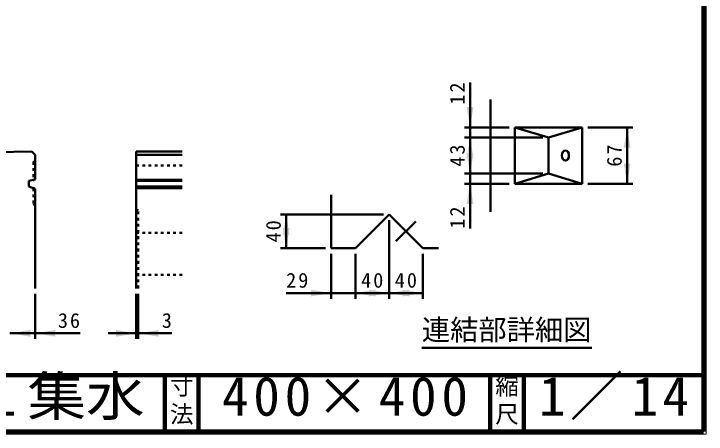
# Model space of a CAD drawing. Units: millimetres, scale not verified, with parts at other scales. Extents: x 100 to 4105, y 100 to 2870.
# Drawn here: x 2871 to 4105, y 100 to 849 of the extents above; entities that cross this region are included whole.
import ezdxf
from ezdxf.enums import TextEntityAlignment as Align

# ---------------------------------------------------------------- set-up
doc = ezdxf.new("R2010")
doc.units = ezdxf.units.MM
doc.header["$LTSCALE"] = 5
doc.header["$PDMODE"] = 32
doc.header["$PDSIZE"] = 2.5
doc.linetypes.add('USER1', pattern=[2.2, 1, -1.2])
doc.linetypes.add('USER2', pattern=[13.4, 10, -1.2, 1, -1.2])
doc.layers.add('V-nasSTD', color=7, linetype='Continuous', lineweight=35)
doc.styles.add('ＭＳ ゴシック', font='')
doc.styles.get('ＭＳ ゴシック').set_extended_font_data('MS Gothic')

msp = doc.modelspace()

# ---------------------------------------------------------------- hatches: boundary and pattern name
at = {"layer": 'V-nasSTD'}
for points in [[(3678.047, 682.688), (3684.047, 646.688), (3690.047, 682.688)], [(3970.047, 610.688), (3964.047, 646.688), (3958.047, 610.688)], [(3690.047, 592.688), (3684.047, 628.688), (3678.047, 592.688)], [(3678.047, 600.188), (3684.047, 564.188), (3690.047, 600.188)], [(3958.047, 582.188), (3964.047, 546.188), (3970.047, 582.188)], [(3690.047, 510.188), (3684.047, 546.188), (3678.047, 510.188)], [(3362.138, 455.41), (3356.138, 491.41), (3350.138, 455.41)], [(3350.138, 467.41), (3356.138, 431.41), (3362.138, 467.41)], [(3400.138, 345.41), (3436.138, 351.41), (3400.138, 357.41)], [(3515.638, 357.41), (3479.638, 351.41), (3515.638, 345.41)], [(3503.638, 345.41), (3539.638, 351.41), (3503.638, 357.41)], [(3575.638, 357.41), (3539.638, 351.41), (3575.638, 345.41)], [(3563.638, 345.41), (3599.638, 351.41), (3563.638, 357.41)], [(2899.673, 285.741), (2863.673, 279.741), (2899.673, 273.741)], [(2944.673, 285.741), (2908.673, 279.741), (2944.673, 273.741)], [(3052.673, 273.741), (3088.673, 279.741), (3052.673, 285.741)], [(3128.423, 285.741), (3092.423, 279.741), (3128.423, 273.741)]]:
    msp.add_hatch(color=256, dxfattribs=at).paths.add_polyline_path(points)

# ---------------------------------------------------------------- linework, layer by layer
at = {"layer": 'V-nasSTD', "lineweight": 100}
for p, q in [((4100, 105), (4100, 2865)), ((105, 205), (4100, 205)), ((105, 205), (4100, 205)), ((3140, 205), (3140, 105)), ((3200, 205), (3200, 105)), ((3720, 205), (3720, 105)), ((3780, 205), (3780, 105)), ((105, 105), (4100, 105)), ((105, 105), (4100, 105))]:
    msp.add_line(p, q, dxfattribs=at)
at = {"layer": 'V-nasSTD', "lineweight": 50}
for p, q in [((3684.047, 726.688), (3684.047, 646.688)), ((3720.547, 696.438), (3720.547, 496.438)), ((3754.047, 646.688), (3674.047, 646.688)), ((3684.047, 628.688), (3684.047, 646.688)), ((3764.047, 646.688), (3764.047, 546.188)), ((3764.047, 646.688), (3884.047, 646.688)), ((3764.047, 646.688), (3824.047, 628.688)), ((3824.047, 628.688), (3884.047, 646.688)), ((3884.047, 646.688), (3884.047, 546.188)), ((3894.047, 646.688), (3974.047, 646.688)), ((3964.047, 546.188), (3964.047, 646.688)), ((3814.047, 628.688), (3674.047, 628.688)), ((3684.047, 564.188), (3684.047, 628.688)), ((3824.047, 628.688), (3824.047, 564.188)), ((2602.423, 597.491), (2902.423, 603.741)), ((2902.423, 603.741), (2908.673, 597.491)), ((2908.673, 597.491), (2908.673, 553.76)), ((3088.673, 603.741), (3170.673, 603.741)), ((3088.673, 603.741), (3088.673, 359.741)), ((3088.673, 597.491), (3170.673, 597.491)), ((3814.047, 564.188), (3674.047, 564.188)), ((3684.047, 546.188), (3684.047, 564.188)), ((3764.047, 546.188), (3824.047, 564.188)), ((3824.047, 564.188), (3884.047, 546.188)), ((2897.423, 551.241), (2908.673, 553.76)), ((2897.423, 541.241), (2897.423, 551.241)), ((3088.673, 553.116), (3170.673, 553.116)), ((3088.673, 551.241), (3170.673, 551.241)), ((3754.047, 546.188), (3674.047, 546.188)), ((3684.047, 466.188), (3684.047, 546.188)), ((3764.047, 546.188), (3884.047, 546.188)), ((3894.047, 546.188), (3974.047, 546.188)), ((2897.423, 541.241), (2908.673, 537.044)), ((2908.673, 537.044), (2908.673, 359.741)), ((3088.673, 541.241), (3170.673, 541.241)), ((3088.673, 538.116), (3170.673, 538.116)), ((3436.138, 526.41), (3436.138, 431.41)), ((3529.638, 491.41), (3346.138, 491.41)), ((3356.138, 431.41), (3356.138, 491.41)), ((3479.638, 431.41), (3539.638, 491.41)), ((3539.638, 491.41), (3599.638, 431.41)), ((3539.638, 481.41), (3539.638, 341.41)), ((3426.138, 431.41), (3346.138, 431.41)), ((3436.138, 431.41), (3479.638, 431.41)), ((3436.138, 421.41), (3436.138, 341.41)), ((3479.638, 421.41), (3479.638, 341.41)), ((3599.638, 431.41), (3627.638, 431.41)), ((3599.638, 421.41), (3599.638, 341.41)), ((2908.673, 349.741), (2908.673, 269.741)), ((3088.673, 349.741), (3088.673, 269.741)), ((3092.423, 349.741), (3092.423, 269.741)), ((3356.138, 351.41), (3436.138, 351.41)), ((3436.138, 351.41), (3479.638, 351.41)), ((3479.638, 351.41), (3539.638, 351.41)), ((3539.638, 351.41), (3599.638, 351.41)), ((2863.673, 279.741), (2908.673, 279.741)), ((2871.485, 279.741), (2879.298, 279.741)), ((2988.673, 279.741), (2908.673, 279.741)), ((3038.673, 279.741), (3088.673, 279.741)), ((3088.673, 279.741), (3092.423, 279.741)), ((3152.423, 279.741), (3092.423, 279.741)), ((3598.038, 253.956), (3901.446, 253.956))]:
    msp.add_line(p, q, dxfattribs=at)
at = {"layer": 'V-nasSTD', "linetype": 'USER1', "lineweight": 50}
for p, q in [((2905.798, 584.991), (2908.673, 587.866)), ((2905.798, 584.991), (2905.798, 553.116)), ((3088.673, 578.741), (3170.673, 578.741)), ((2905.798, 538.116), (2905.798, 509.991)), ((2905.798, 509.991), (2908.673, 507.116)), ((3088.673, 501.241), (3092.423, 498.741)), ((3092.423, 359.741), (3092.423, 498.741)), ((3088.673, 471.241), (3092.423, 473.741)), ((3088.673, 458.741), (3170.673, 458.741)), ((3170.673, 383.741), (3088.673, 383.741))]:
    msp.add_line(p, q, dxfattribs=at)
at = {"layer": 'V-nasSTD', "linetype": 'USER2', "lineweight": 50}
msp.add_line((3551.96, 443.732), (3587.316, 479.087), dxfattribs=at)
at = {"layer": 'V-nasSTD', "lineweight": 13}
msp.add_lwpolyline([(100, 100), (100, 2870), (4105, 2870), (4105, 100)], close=True, dxfattribs=at)
at = {"layer": 'V-nasSTD', "lineweight": 50}
msp.add_ellipse((3854.047, 596.438), major_axis=(0, 9), ratio=0.707107, dxfattribs=at)
at = {"layer": 'V-nasSTD'}
for p in [(2905.798, 553.116), (2905.798, 538.116)]:
    msp.add_point(p, dxfattribs=at)

# ---------------------------------------------------------------- texts
at = {"layer": 'V-nasSTD', "style": 'ＭＳ ゴシック'}
for s, height, p in [('3', 26.39, (3134.423, 315.741)), ('連結部詳細図', 36.95, (3598.038, 304.356)), ('寸', 30.79, (3148.982, 200.999)), ('縮', 30.79, (3728.982, 200.999)), ('法', 30.79, (3148.976, 151.01)), ('尺', 30.79, (3728.976, 151.01))]:
    msp.add_text(s, height=height, dxfattribs=at).set_placement(p, align=Align.TOP_LEFT)
at = {"layer": 'V-nasSTD', "style": 'ＭＳ ゴシック', "width": 1.1}
msp.add_text('ユニロードⅡ Ｌ集水', height=69.65, dxfattribs=at).set_placement((2111, 202.47), align=Align.TOP_LEFT)
at = {"layer": 'V-nasSTD', "char_height": 26.39, "attachment_point": 1, "rotation": 90, "style": 'ＭＳ ゴシック'}
for s, insert in [('\\T1.2;12', (3648.047, 687.088)), ('\\T1.2;43', (3648.047, 576.638)), ('\\T1.2;67', (3928.047, 576.638)), ('\\T1.2;12', (3648.047, 466.188)), ('\\T1.2;40', (3320.138, 441.61))]:
    msp.add_mtext(s, dxfattribs=dict(at, insert=insert))
at = {"layer": 'V-nasSTD', "attachment_point": 1, "style": 'ＭＳ ゴシック'}
for s, insert, char_height in [('\\T1.2;29', (3356.138, 387.41), 26.39), ('\\T1.2;40', (3489.838, 387.41), 26.39), ('\\T1.2;40', (3549.838, 387.41), 26.39), ('\\T1.2;36', (2949.073, 315.741), 26.39), ('\\T1.16;1／14', (3807.033, 202.582), 69.65), ('\\T1.18;400×400', (3241.581, 202.508), 69.65)]:
    msp.add_mtext(s, dxfattribs=dict(at, insert=insert, char_height=char_height))

doc.saveas('drawing.dxf')
